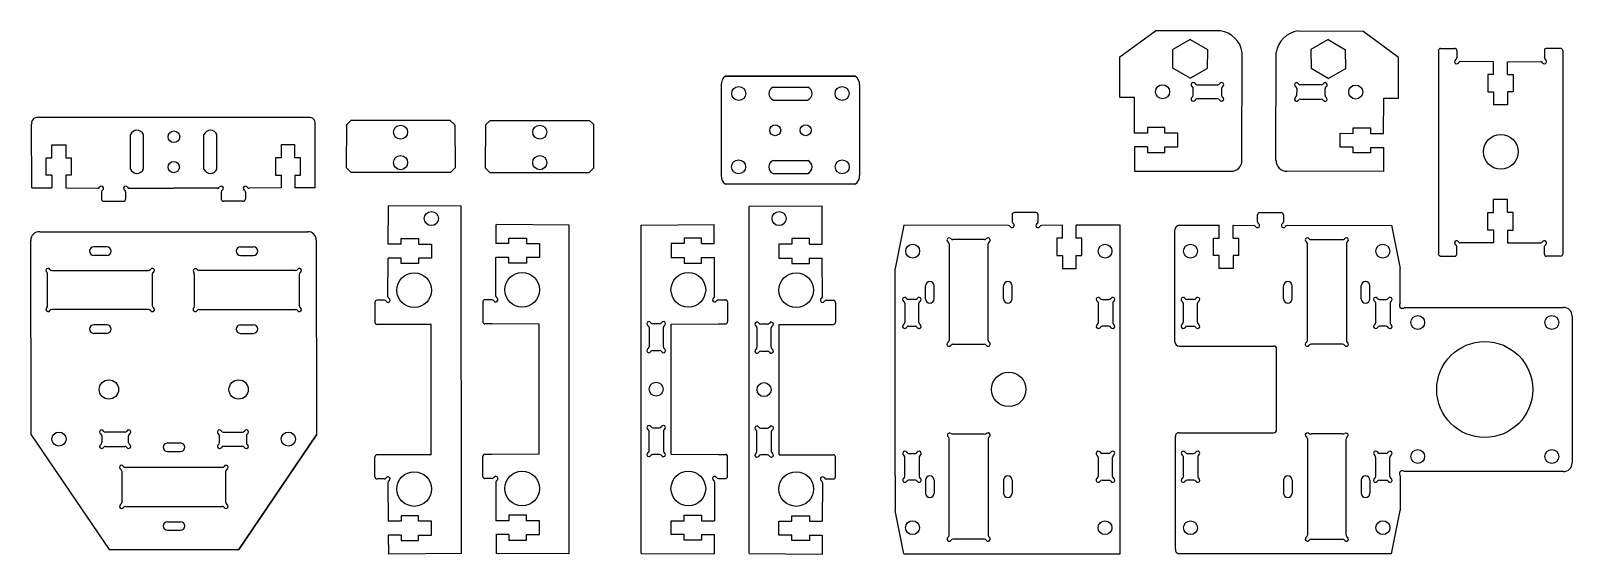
# Model space of a CAD drawing. Header units: millimetres. Extents: x 97 to 453, y 232 to 353.
import ezdxf

# ---------------------------------------------------------------- set-up
doc = ezdxf.new("R2010")
doc.units = ezdxf.units.MM
doc.header["$MEASUREMENT"] = 0
doc.layers.add('WHITE', color=7, linetype='Continuous')

msp = doc.modelspace()

# ---------------------------------------------------------------- linework, layer by layer
for p, q in [((348.75, 346.99), (357.01, 353.02)), ((372.01, 353.02), (357.01, 353.02)), ((389.98, 353), (404.98, 352.94)), ((413.22, 346.87), (404.98, 352.94)), ((365.02, 351.02), (361.02, 348.71)), ((365.02, 351.02), (369.03, 348.7)), ((396.97, 350.97), (392.94, 348.67)), ((396.97, 350.97), (400.95, 348.65)), ((360.98, 344.35), (361.02, 348.71)), ((369.03, 348.7), (368.99, 344.32)), ((377, 323.03), (377.05, 347.98)), ((384.87, 323.03), (384.92, 347.98)), ((392.94, 348.67), (392.97, 344.28)), ((400.98, 344.29), (400.95, 348.65)), ((422.41, 348.45), (422.41, 301.36)), ((422.91, 348.96), (426.16, 348.96)), ((426.65, 348.46), (426.65, 346.76)), ((435.18, 345.87), (427.52, 345.89)), ((435.18, 342.91), (435.18, 345.87)), ((438.42, 345.87), (446.08, 345.89)), ((438.42, 342.91), (438.42, 345.87)), ((446.94, 348.46), (446.94, 346.76)), ((450.68, 348.96), (447.44, 348.96)), ((451.19, 348.45), (451.19, 301.36)), ((365.02, 342.02), (360.98, 344.35)), ((365.02, 342.02), (368.99, 344.32)), ((396.93, 341.97), (392.97, 344.28)), ((396.93, 341.97), (400.98, 344.29)), ((97.17, 316.66), (97.15, 331.52)), ((161.28, 332.96), (98.58, 332.96)), ((162.69, 316.66), (162.71, 331.52)), ((170.02, 331.33), (170.98, 332.29)), ((193.94, 332.29), (194.99, 331.23)), ((203.18, 332.29), (202.12, 331.23)), ((227.1, 331.33), (226.14, 332.29)), ((169.97, 321.31), (170.02, 331.33)), ((194.99, 331.23), (195.09, 321.28)), ((202.12, 331.23), (202.03, 321.28)), ((227.15, 321.31), (227.1, 331.33)), ((355.16, 329.35), (352.16, 329.35)), ((406.73, 329.26), (409.74, 329.25)), ((355.16, 326.13), (352.16, 326.13)), ((406.72, 326.04), (409.72, 326.03)), ((171.05, 320.22), (169.97, 321.31)), ((195.09, 321.28), (194.03, 320.22)), ((202.03, 321.28), (203.08, 320.22)), ((226.06, 320.22), (227.15, 321.31)), ((101.82, 319.59), (101.82, 316.64)), ((105.04, 319.59), (105.04, 316.64)), ((154.82, 319.59), (154.82, 316.64)), ((158.04, 319.59), (158.04, 316.64)), ((352.16, 320.53), (374.45, 320.54)), ((409.71, 320.43), (387.41, 320.53)), ((97.17, 316.66), (101.82, 316.64)), ((162.69, 316.66), (158.04, 316.64)), ((179.62, 303.65), (179.64, 312.48)), ((196.5, 312.47), (179.64, 312.48)), ((196.51, 232.04), (196.5, 312.47)), ((263.03, 232.04), (263.04, 312.47)), ((263.04, 312.47), (279.9, 312.48)), ((279.92, 303.65), (279.9, 312.48)), ((204.56, 303.76), (204.57, 308.17)), ((221.45, 232.15), (221.45, 308.02)), ((238.09, 232.15), (238.09, 308.02)), ((254.98, 303.76), (254.97, 308.17)), ((298.84, 308), (296.84, 298)), ((335.49, 305.02), (335.49, 308.02)), ((338.7, 305.02), (338.7, 308.02)), ((348.84, 232), (348.84, 308)), ((371.73, 305.02), (371.73, 308.02)), ((374.95, 305.02), (374.95, 308.02)), ((411.6, 308), (413.6, 298)), ((435.18, 306.91), (435.18, 303.95)), ((438.42, 306.91), (438.42, 303.95)), ((114.54, 303), (111.54, 303)), ((145.43, 303), (148.43, 303)), ((162.94, 304.54), (163.02, 259.5)), ((182.57, 303.65), (179.57, 303.65)), ((207.52, 303.76), (204.51, 303.76)), ((252.02, 303.76), (255.03, 303.76)), ((276.97, 303.65), (279.97, 303.65)), ((426.65, 301.36), (426.65, 303.07)), ((435.18, 303.95), (427.52, 303.93)), ((438.42, 303.95), (446.08, 303.93)), ((446.94, 301.36), (446.94, 303.07)), ((114.54, 301), (111.54, 301)), ((145.43, 301), (148.43, 301)), ((182.57, 300.43), (179.57, 300.43)), ((207.52, 300.54), (204.51, 300.54)), ((252.02, 300.54), (255.03, 300.54)), ((276.97, 300.43), (279.97, 300.43)), ((422.91, 300.86), (426.16, 300.86)), ((450.68, 300.86), (447.44, 300.86)), ((296.84, 250), (296.84, 298)), ((413.6, 290), (413.6, 298)), ((303.84, 291), (303.84, 294)), ((305.84, 291), (305.84, 294)), ((321.84, 291), (321.84, 294)), ((323.84, 291), (323.84, 294)), ((386.6, 291), (386.6, 294)), ((388.6, 291), (388.6, 294)), ((404.6, 291), (404.6, 294)), ((406.6, 291), (406.6, 294)), ((214.51, 285.15), (203.6, 285.17)), ((245.03, 285.15), (255.94, 285.17)), ((114.54, 285), (111.54, 285)), ((114.54, 283), (111.54, 283)), ((145.43, 285), (148.43, 285)), ((145.43, 283), (148.43, 283)), ((189.56, 285.04), (178.66, 285.06)), ((269.98, 285.04), (280.88, 285.06)), ((128.57, 257.62), (131.57, 257.62)), ((128.57, 255.62), (131.57, 255.62)), ((189.56, 254.91), (178.66, 254.89)), ((214.51, 255.02), (203.6, 254.99)), ((245.03, 255.02), (255.94, 254.99)), ((269.98, 254.91), (280.88, 254.89)), ((296.84, 250), (296.84, 242)), ((413.6, 250), (413.6, 242)), ((303.84, 249), (303.84, 246)), ((305.84, 249), (305.84, 246)), ((321.84, 249), (321.84, 246)), ((323.84, 249), (323.84, 246)), ((386.6, 249), (386.6, 246)), ((388.6, 249), (388.6, 246)), ((404.6, 249), (404.6, 246)), ((406.6, 249), (406.6, 246)), ((128.57, 239.41), (131.57, 239.41)), ((182.57, 239.52), (179.57, 239.52)), ((207.52, 239.62), (204.51, 239.62)), ((252.02, 239.62), (255.03, 239.62)), ((276.97, 239.52), (279.97, 239.52)), ((298.84, 232), (296.84, 242)), ((411.6, 232), (413.6, 242)), ((128.57, 237.41), (131.57, 237.41)), ((182.57, 236.3), (179.57, 236.3)), ((179.62, 236.3), (179.63, 231.88)), ((207.52, 236.41), (204.51, 236.41)), ((204.56, 236.41), (204.57, 231.99)), ((252.02, 236.41), (255.03, 236.41)), ((254.98, 236.41), (254.97, 231.99)), ((276.97, 236.3), (279.97, 236.3)), ((279.92, 236.3), (279.91, 231.88)), ((298.84, 232), (348.84, 232)), ((411.6, 232), (362.41, 232))]:
    msp.add_line(p, q)
for points in [[(348.73, 337.56), (348.75, 346.99)], [(413.2, 337.44), (413.22, 346.87)], [(256.59, 340.5), (256.59, 319.5)], [(268.59, 340), (276.59, 340)], [(288.59, 340.5), (288.59, 319.5)], [(268.59, 337), (276.59, 337)], [(352.16, 329.35), (352.16, 337.56), (348.73, 337.56)], [(409.74, 329.25), (409.77, 337.46), (413.2, 337.44)], [(193.94, 332.29), (170.98, 332.29)], [(203.18, 332.29), (226.14, 332.29)], [(119.99, 321.01), (119.99, 329.01)], [(122.99, 321.01), (122.99, 329.01)], [(136.99, 321.01), (136.99, 329.01)], [(139.99, 321.01), (139.99, 329.01)], [(352.16, 326.13), (352.16, 320.53)], [(409.72, 326.03), (409.71, 320.43)], [(268.59, 323), (276.59, 323)], [(194.03, 320.22), (171.05, 320.22)], [(203.08, 320.22), (226.06, 320.22)], [(287.59, 317.5), (257.59, 317.5)], [(268.59, 320), (276.59, 320)], [(105.04, 316.64), (112.42, 316.56)], [(119.75, 316.56), (129.95, 316.56)], [(140.11, 316.56), (129.91, 316.56)], [(154.82, 316.64), (147.44, 316.56)], [(113.79, 313.56), (118.38, 313.57)], [(146.07, 313.56), (141.48, 313.57)], [(99.04, 306.51), (160.98, 306.5)], [(221.45, 308.02), (204.57, 308.17)], [(238.09, 308.02), (254.97, 308.17)], [(322.97, 307.96), (298.84, 308)], [(335.49, 308.02), (330.7, 307.96)], [(348.84, 308), (338.7, 308.02)], [(361.46, 281.03), (361.46, 306.97)], [(362.5, 308), (371.73, 308.02)], [(374.95, 308.02), (379.73, 307.96)], [(387.46, 307.96), (411.6, 308)], [(97.04, 259.49), (96.96, 304.52)], [(179.53, 291.52), (179.57, 300.43)], [(204.47, 291.63), (204.51, 300.54)], [(255.07, 291.63), (255.03, 300.54)], [(280.01, 291.52), (279.97, 300.43)], [(176.53, 290.16), (176.53, 285.57)], [(201.47, 290.27), (201.47, 285.68)], [(258.07, 290.27), (258.07, 285.68)], [(283.01, 290.16), (283.01, 285.57)], [(214.51, 255.02), (214.51, 285.15)], [(245.03, 255.02), (245.03, 285.15)], [(189.56, 254.91), (189.56, 285.04)], [(269.98, 254.91), (269.98, 285.04)], [(362.48, 280.03), (384.28, 280.03)], [(384.98, 260.75), (384.98, 279.32)], [(97.04, 259.49), (115.04, 232.98)], [(361.6, 233.06), (361.6, 259.13)], [(362.47, 260), (384.28, 260)], [(176.53, 249.79), (176.53, 254.38)], [(201.47, 249.9), (201.47, 254.48)], [(258.07, 249.9), (258.07, 254.48)], [(283.01, 249.79), (283.01, 254.38)], [(179.53, 248.42), (179.57, 239.52)], [(204.47, 248.53), (204.51, 239.62)], [(255.07, 248.53), (255.03, 239.62)], [(280.01, 248.42), (279.97, 239.52)], [(115.04, 232.98), (145.04, 232.98)], [(196.51, 232.04), (179.63, 231.88)], [(221.33, 232.03), (204.57, 231.99)], [(238.21, 232.03), (254.97, 231.99)], [(263.03, 232.04), (279.91, 231.88)]]:
    msp.add_lwpolyline(points)
for points in [[(257.59, 342.5), (287.59, 342.5)], [(145.04, 232.98), (163.02, 259.5)]]:
    msp.add_lwpolyline(points, close=True)
for centre, radius in [((260.64, 338.52), 1.62), ((284.54, 338.52), 1.62), ((358.64, 338.92), 1.62), ((403.3, 338.85), 1.62), ((130.04, 328.49), 1.34), ((182.46, 329.56), 1.63), ((214.65, 329.56), 1.63), ((269.07, 330), 1.27), ((276.12, 330), 1.27), ((436.84, 325.03), 4.02), ((130, 321.49), 1.31), ((182.46, 322.51), 1.63), ((214.65, 322.51), 1.63), ((260.6, 321.54), 1.62), ((284.58, 321.54), 1.62), ((189.57, 309.57), 1.63), ((269.97, 309.57), 1.63), ((300.86, 302.03), 1.61), ((345.35, 302.03), 1.6), ((345.35, 302.03), 1.6), ((345.35, 302.03), 1.6), ((345.35, 302.03), 1.6), ((365.09, 302.03), 1.6), ((365.09, 302.03), 1.6), ((365.09, 302.03), 1.6), ((365.09, 302.03), 1.6), ((409.57, 302.03), 1.61), ((185.6, 292.98), 4.01), ((210.55, 293.08), 4.01), ((248.99, 293.08), 4.01), ((273.93, 292.98), 4.01), ((115, 270), 2.24), ((145, 270), 2.24), ((241.55, 270.08), 1.62), ((266.49, 269.97), 1.62), ((266.49, 269.97), 1.62), ((323.06, 270.03), 4), ((103.47, 258.53), 1.63), ((156.5, 258.53), 1.63), ((185.6, 246.97), 4.01), ((210.55, 247.08), 4.01), ((248.99, 247.08), 4.01), ((273.93, 246.97), 4.01), ((300.84, 238.02), 1.61), ((345.33, 238.01), 1.6), ((365.1, 238.01), 1.6), ((409.6, 238.02), 1.61)]:
    msp.add_circle(centre, radius)
for centre, radius, start, end in [((371.17, 347.14), 5.94, 8.1301, 81.8699), ((390.8, 347.12), 5.94, 97.9042, 171.644), ((422.95, 348.41), 0.552, 94.5002, 174.3533), ((426.23, 348.54), 0.427, 349.7748, 99.7328), ((447.36, 348.54), 0.427, 80.2672, 190.2252), ((450.64, 348.41), 0.552, 5.6467, 85.4998), ((258.79, 340.65), 2.2, 122.9096, 183.9603), ((286.36, 340.63), 2.24, 356.5678, 56.5623), ((269.22, 338.5), 1.62, 112.6199, 247.3801), ((275.97, 338.5), 1.62, 292.6199, 67.3801), ((98.41, 331.71), 1.27, 82.2978, 188.548), ((161.45, 331.71), 1.27, 351.452, 97.7022), ((121.49, 328.38), 1.63, 22.6199, 157.3801), ((138.49, 328.38), 1.62, 22.6199, 157.3801), ((121.49, 321.63), 1.63, 202.6199, 337.3801), ((138.49, 321.63), 1.62, 202.6199, 337.3801), ((269.22, 321.5), 1.63, 112.6199, 247.3801), ((275.97, 321.5), 1.63, 292.6199, 67.3801), ((374.59, 322.95), 2.41, 266.6566, 1.9272), ((387.28, 322.94), 2.41, 177.8469, 273.1174), ((258.83, 319.37), 2.24, 176.6584, 236.4717), ((286.4, 319.34), 2.19, 302.8082, 4.0617), ((98.9, 304.57), 1.95, 85.9151, 181.5102), ((161.06, 304.62), 1.89, 357.6454, 92.3546), ((362.58, 306.87), 1.13, 93.9294, 174.9378), ((111.54, 302), 1, 90, 270), ((114.54, 302), 1, 270, 90), ((145.43, 302), 1, 90, 270), ((148.43, 302), 1, 270, 90), ((422.95, 301.41), 0.552, 185.6467, 265.4998), ((426.23, 301.28), 0.427, 260.2672, 10.2252), ((447.36, 301.28), 0.427, 169.7748, 279.7328), ((450.64, 301.41), 0.552, 274.5002, 354.3533), ((133.68, 296.75), 1.04, 355.6702, 24.4802), ((304.84, 294), 1, 0, 180), ((322.84, 294), 1, 0, 180), ((387.6, 294), 1, 0, 180), ((405.6, 294), 1, 0, 180), ((304.84, 291), 1, 180, 360), ((322.84, 291), 1, 180, 360), ((387.6, 291), 1, 180, 360), ((405.6, 291), 1, 180, 360), ((414.1, 289.5), 0.707, 135, 315), ((111.54, 284), 1, 90, 270), ((114.54, 284), 1, 270, 90), ((145.43, 284), 1, 90, 270), ((148.43, 284), 1, 270, 90), ((362.53, 281.1), 1.08, 183.9922, 267.303), ((384.4, 279.44), 0.595, 348.2851, 101.5069), ((384.37, 260.62), 0.625, 261.6758, 12.1492), ((128.57, 256.62), 1, 90, 270), ((131.57, 256.62), 1, 270, 90), ((310.09, 260.75), 1.04, 245.5198, 274.3298), ((362.45, 259.16), 0.848, 88.0506, 181.9494), ((400.34, 260.75), 1.04, 265.6702, 294.4802), ((304.84, 249), 1, 0, 180), ((322.84, 249), 1, 0, 180), ((387.6, 249), 1, 0, 180), ((405.6, 249), 1, 0, 180), ((414.1, 250.5), 0.707, 44.9943, 225.0057), ((304.84, 246), 1, 180, 0), ((322.84, 246), 1, 180, 0), ((387.6, 246), 1, 180, 0), ((405.6, 246), 1, 180, 0), ((128.57, 238.41), 1, 90, 270), ((131.57, 238.41), 1, 270, 90), ((221.34, 232.13), 0.108, 264.5002, 6.7156), ((238.2, 232.13), 0.108, 173.2844, 275.4998), ((362.56, 232.96), 0.969, 173.7791, 260.8935)]:
    msp.add_arc(centre, radius, start, end)
at = {"layer": 'WHITE', "linetype": 'Continuous'}
for p, q in [((433.89, 342.91), (433.89, 338.89)), ((435.18, 342.91), (433.89, 342.91)), ((438.42, 342.91), (439.7, 342.91)), ((439.7, 342.91), (439.7, 338.89)), ((365.72, 338.1), (365.72, 339.67)), ((366.59, 340.54), (371.43, 340.54)), ((372.29, 339.67), (372.29, 338.1)), ((389.65, 339.65), (389.64, 338.08)), ((395.35, 340.49), (390.52, 340.51)), ((396.21, 338.06), (396.21, 339.62)), ((433.89, 338.89), (435.18, 338.89)), ((435.18, 338.89), (435.18, 335.88)), ((438.42, 338.89), (438.42, 335.88)), ((439.7, 338.89), (438.42, 338.89)), ((371.43, 337.24), (366.59, 337.24)), ((390.5, 337.21), (395.34, 337.19)), ((438.42, 335.88), (435.2, 335.88)), ((359.19, 330.63), (355.16, 330.63)), ((355.16, 330.63), (355.16, 329.35)), ((359.19, 329.35), (359.19, 330.63)), ((362.2, 329.35), (359.19, 329.35)), ((362.2, 326.13), (362.2, 329.35)), ((399.68, 326.07), (399.7, 329.29)), ((399.7, 329.29), (402.71, 329.27)), ((402.71, 329.27), (402.72, 330.56)), ((402.72, 330.56), (406.74, 330.54)), ((406.74, 330.54), (406.73, 329.26)), ((101.82, 326.63), (105.04, 326.63)), ((101.82, 323.62), (101.82, 326.63)), ((105.04, 326.63), (105.04, 323.62)), ((158.04, 326.63), (154.82, 326.63)), ((154.82, 326.63), (154.82, 323.62)), ((158.04, 323.62), (158.04, 326.63)), ((355.16, 326.13), (355.16, 324.85)), ((355.16, 324.85), (359.19, 324.85)), ((359.19, 326.13), (362.2, 326.13)), ((359.19, 324.85), (359.19, 326.13)), ((402.7, 326.06), (399.68, 326.07)), ((402.69, 324.78), (402.7, 326.06)), ((406.72, 324.76), (402.69, 324.78)), ((406.72, 326.04), (406.72, 324.76)), ((100.54, 319.59), (100.54, 323.62)), ((100.54, 323.62), (101.82, 323.62)), ((105.04, 323.62), (106.32, 323.62)), ((106.32, 323.62), (106.32, 319.59)), ((154.82, 323.62), (153.54, 323.62)), ((153.54, 323.62), (153.54, 319.59)), ((159.32, 323.62), (158.04, 323.62)), ((159.32, 319.59), (159.32, 323.62)), ((101.82, 319.59), (100.54, 319.59)), ((106.32, 319.59), (105.04, 319.59)), ((153.54, 319.59), (154.82, 319.59)), ((158.04, 319.59), (159.32, 319.59)), ((113.29, 315.7), (113.29, 314.06)), ((118.88, 315.7), (118.88, 314.06)), ((140.98, 315.7), (140.98, 314.06)), ((146.57, 315.7), (146.57, 314.06)), ((435.18, 310.93), (435.18, 313.94)), ((438.42, 313.94), (435.2, 313.94)), ((438.42, 310.93), (438.42, 313.94)), ((323.84, 310.46), (323.84, 308.83)), ((329.34, 310.96), (324.34, 310.96)), ((329.84, 308.83), (329.84, 310.46)), ((380.6, 308.83), (380.6, 310.46)), ((381.1, 310.96), (386.1, 310.96)), ((386.6, 310.46), (386.6, 308.83)), ((433.89, 306.91), (433.89, 310.93)), ((433.89, 310.93), (435.18, 310.93)), ((439.7, 310.93), (438.42, 310.93)), ((439.7, 306.91), (439.7, 310.93)), ((435.18, 306.91), (433.89, 306.91)), ((438.42, 306.91), (439.7, 306.91)), ((182.57, 304.93), (186.59, 304.93)), ((182.57, 303.65), (182.57, 304.93)), ((186.59, 304.93), (186.59, 303.65)), ((186.59, 303.65), (189.61, 303.65)), ((189.61, 303.65), (189.61, 300.43)), ((207.52, 305.04), (211.54, 305.04)), ((207.52, 303.76), (207.52, 305.04)), ((211.54, 305.04), (211.54, 303.76)), ((211.54, 303.76), (214.55, 303.76)), ((214.55, 303.76), (214.55, 300.54)), ((248, 303.76), (244.99, 303.76)), ((244.99, 303.76), (244.99, 300.54)), ((252.02, 305.04), (248, 305.04)), ((248, 305.04), (248, 303.76)), ((252.02, 303.76), (252.02, 305.04)), ((269.93, 303.65), (269.93, 300.43)), ((272.94, 303.65), (269.93, 303.65)), ((276.97, 304.93), (272.94, 304.93)), ((272.94, 304.93), (272.94, 303.65)), ((276.97, 303.65), (276.97, 304.93)), ((309.29, 303.73), (309.29, 281.36)), ((317.44, 304.74), (310.17, 304.74)), ((318.29, 281.36), (318.29, 303.73)), ((334.21, 305.02), (334.21, 300.99)), ((335.49, 305.02), (334.21, 305.02)), ((339.99, 305.02), (338.7, 305.02)), ((339.99, 300.99), (339.99, 305.02)), ((370.45, 300.99), (370.45, 305.02)), ((370.45, 305.02), (371.73, 305.02)), ((374.95, 305.02), (376.23, 305.02)), ((376.23, 305.02), (376.23, 300.99)), ((392.14, 281.36), (392.14, 303.73)), ((393, 304.74), (400.26, 304.74)), ((401.14, 303.73), (401.14, 281.36)), ((182.57, 299.15), (182.57, 300.43)), ((189.61, 300.43), (186.59, 300.43)), ((186.59, 300.43), (186.59, 299.15)), ((207.52, 299.26), (207.52, 300.54)), ((214.55, 300.54), (211.54, 300.54)), ((211.54, 300.54), (211.54, 299.26)), ((244.99, 300.54), (248, 300.54)), ((248, 300.54), (248, 299.26)), ((252.02, 299.26), (252.02, 300.54)), ((269.93, 300.43), (272.94, 300.43)), ((272.94, 300.43), (272.94, 299.15)), ((276.97, 299.15), (276.97, 300.43)), ((334.21, 300.99), (335.49, 300.99)), ((335.49, 300.99), (335.49, 297.98)), ((338.7, 297.98), (338.7, 300.99)), ((338.7, 300.99), (339.99, 300.99)), ((371.73, 300.99), (370.45, 300.99)), ((371.73, 297.98), (371.73, 300.99)), ((374.95, 300.99), (374.95, 297.98)), ((376.23, 300.99), (374.95, 300.99)), ((100.8, 289.4), (100.8, 296.67)), ((101.82, 297.54), (124.18, 297.54)), ((125.05, 296.68), (125.05, 289.41)), ((134.71, 296.67), (134.71, 289.4)), ((158.18, 297.53), (135.82, 297.53)), ((159.05, 289.4), (159.05, 296.66)), ((186.59, 299.15), (182.57, 299.15)), ((211.54, 299.26), (207.52, 299.26)), ((248, 299.26), (252.02, 299.26)), ((272.94, 299.15), (276.97, 299.15)), ((335.49, 297.98), (338.7, 297.98)), ((374.95, 297.98), (371.73, 297.98)), ((178.66, 290.66), (177.03, 290.66)), ((203.6, 290.77), (201.97, 290.77)), ((255.94, 290.77), (257.57, 290.77)), ((280.88, 290.66), (282.51, 290.66)), ((299.02, 289.97), (299.02, 285.5)), ((301.45, 290.83), (299.88, 290.83)), ((302.32, 285.5), (302.32, 289.97)), ((343.81, 285.5), (343.81, 289.97)), ((344.67, 290.83), (346.24, 290.83)), ((347.11, 289.97), (347.11, 285.5)), ((363.43, 289.97), (363.43, 285.5)), ((365.87, 290.83), (364.3, 290.83)), ((366.73, 285.5), (366.73, 289.97)), ((407.94, 285.5), (407.94, 289.97)), ((408.8, 290.83), (410.37, 290.83)), ((411.24, 289.97), (411.24, 285.5)), ((414.6, 289), (451.35, 289)), ((124.18, 288.54), (101.82, 288.54)), ((135.82, 288.53), (158.18, 288.53)), ((203.6, 285.17), (201.97, 285.17)), ((242.35, 285.21), (240.78, 285.21)), ((255.94, 285.17), (257.57, 285.17)), ((453.35, 287), (453.35, 253)), ((178.66, 285.06), (177.03, 285.06)), ((239.91, 284.34), (239.91, 279.88)), ((243.21, 279.88), (243.21, 284.34)), ((264.86, 284.24), (264.86, 279.77)), ((267.29, 285.1), (265.72, 285.1)), ((268.16, 279.77), (268.16, 284.24)), ((280.88, 285.06), (282.51, 285.06)), ((299.88, 284.63), (301.45, 284.63)), ((346.24, 284.63), (344.67, 284.63)), ((364.3, 284.63), (365.87, 284.63)), ((410.37, 284.63), (408.8, 284.63)), ((240.78, 279.01), (242.35, 279.01)), ((265.72, 278.9), (267.29, 278.9)), ((310.16, 280.49), (317.43, 280.49)), ((400.27, 280.49), (393.01, 280.49)), ((239.91, 255.82), (239.91, 260.29)), ((240.78, 261.15), (242.35, 261.15)), ((243.21, 260.29), (243.21, 255.82)), ((264.86, 255.71), (264.86, 260.18)), ((265.72, 261.05), (267.29, 261.05)), ((268.16, 260.18), (268.16, 255.71)), ((113.36, 259.28), (113.36, 257.71)), ((118.69, 260.14), (114.22, 260.14)), ((114.22, 256.84), (118.69, 256.84)), ((119.56, 257.71), (119.56, 259.28)), ((140.59, 257.71), (140.59, 259.28)), ((141.45, 260.14), (145.92, 260.14)), ((145.92, 256.84), (141.45, 256.84)), ((146.79, 259.28), (146.79, 257.71)), ((309.31, 236.25), (309.31, 258.61)), ((310.17, 259.72), (317.43, 259.72)), ((318.31, 258.61), (318.31, 236.25)), ((392.13, 258.61), (392.13, 236.25)), ((400.27, 259.72), (393, 259.72)), ((401.13, 236.25), (401.13, 258.61)), ((178.66, 254.89), (177.03, 254.89)), ((203.6, 254.99), (201.97, 254.99)), ((242.35, 254.95), (240.78, 254.95)), ((255.94, 254.99), (257.57, 254.99)), ((267.29, 254.85), (265.72, 254.85)), ((280.88, 254.89), (282.51, 254.89)), ((299.04, 249.87), (299.04, 254.34)), ((299.91, 255.21), (301.48, 255.21)), ((302.34, 254.34), (302.34, 249.87)), ((343.78, 254.34), (343.78, 249.87)), ((346.21, 255.21), (344.65, 255.21)), ((347.08, 249.87), (347.08, 254.34)), ((363.46, 249.87), (363.46, 254.34)), ((364.33, 255.21), (365.89, 255.21)), ((366.76, 254.34), (366.76, 249.87)), ((407.91, 254.34), (407.91, 249.87)), ((410.34, 255.21), (408.78, 255.21)), ((411.21, 249.87), (411.21, 254.34)), ((118, 251.11), (118, 243.84)), ((141.2, 251.96), (118.83, 251.96)), ((142.06, 243.83), (142.06, 251.1)), ((451.35, 251), (414.6, 251)), ((178.66, 249.29), (177.03, 249.29)), ((203.6, 249.4), (201.97, 249.4)), ((255.94, 249.4), (257.57, 249.4)), ((280.88, 249.29), (282.51, 249.29)), ((301.48, 249.01), (299.91, 249.01)), ((344.65, 249.01), (346.21, 249.01)), ((365.89, 249.01), (364.33, 249.01)), ((408.78, 249.01), (410.34, 249.01)), ((118.83, 242.96), (141.2, 242.96)), ((186.59, 240.8), (182.57, 240.8)), ((182.57, 240.8), (182.57, 239.52)), ((186.59, 239.52), (186.59, 240.8)), ((189.61, 239.52), (186.59, 239.52)), ((189.61, 236.3), (189.61, 239.52)), ((211.54, 240.91), (207.52, 240.91)), ((207.52, 240.91), (207.52, 239.62)), ((211.54, 239.62), (211.54, 240.91)), ((214.55, 239.62), (211.54, 239.62)), ((214.55, 236.41), (214.55, 239.62)), ((244.99, 236.41), (244.99, 239.62)), ((244.99, 239.62), (248, 239.62)), ((248, 240.91), (252.02, 240.91)), ((248, 239.62), (248, 240.91)), ((252.02, 240.91), (252.02, 239.62)), ((269.93, 236.3), (269.93, 239.52)), ((269.93, 239.52), (272.94, 239.52)), ((272.94, 240.8), (276.97, 240.8)), ((272.94, 239.52), (272.94, 240.8)), ((276.97, 240.8), (276.97, 239.52)), ((182.57, 236.3), (182.57, 235.02)), ((186.59, 236.3), (189.61, 236.3)), ((186.59, 235.02), (186.59, 236.3)), ((207.52, 236.41), (207.52, 235.13)), ((211.54, 236.41), (214.55, 236.41)), ((211.54, 235.13), (211.54, 236.41)), ((248, 236.41), (244.99, 236.41)), ((248, 235.13), (248, 236.41)), ((252.02, 236.41), (252.02, 235.13)), ((272.94, 236.3), (269.93, 236.3)), ((272.94, 235.02), (272.94, 236.3)), ((276.97, 236.3), (276.97, 235.02)), ((317.44, 235.38), (310.17, 235.38)), ((392.99, 235.38), (400.26, 235.38)), ((182.57, 235.02), (186.59, 235.02)), ((207.52, 235.13), (211.54, 235.13)), ((252.02, 235.13), (248, 235.13)), ((276.97, 235.02), (272.94, 235.02))]:
    msp.add_line(p, q, dxfattribs=at)
for centre, radius in [((417.64, 285.5), 1.6), ((448.64, 285.5), 1.6), ((433.14, 270), 11.1), ((417.64, 254.5), 1.6), ((448.64, 254.5), 1.6)]:
    msp.add_circle(centre, radius, dxfattribs=at)
for centre, radius, start, end in [((426.65, 345.89), 0.5, 120, 329.9998), ((426.15, 346.76), 0.5, 300, 0), ((427.52, 345.39), 0.5, 90, 149.9998), ((446.08, 345.39), 0.5, 30.0002, 90), ((446.94, 345.89), 0.5, 210.0002, 60), ((447.44, 346.76), 0.5, 180, 240), ((365.72, 340.54), 0.5, 30.0002, 240), ((365.22, 339.67), 0.5, 0, 60), ((366.59, 341.04), 0.5, 210.0002, 270), ((371.43, 341.04), 0.5, 270, 330), ((372.29, 340.54), 0.5, 300.0002, 150), ((372.79, 339.67), 0.5, 120.0002, 180), ((389.65, 340.52), 0.5, 29.7741, 239.7739), ((389.15, 339.65), 0.5, 359.7741, 59.7739), ((390.52, 341.01), 0.5, 209.7741, 269.7741), ((395.35, 340.99), 0.5, 269.7741, 329.7739), ((396.22, 340.49), 0.5, 299.7741, 149.7739), ((396.71, 339.62), 0.5, 119.7741, 179.7741), ((365.72, 337.24), 0.5, 120.0002, 330), ((365.22, 338.1), 0.5, 300.0002, 0), ((366.59, 336.74), 0.5, 90, 150), ((371.43, 336.74), 0.5, 30.0002, 90), ((372.29, 337.24), 0.5, 210.0002, 60), ((372.79, 338.1), 0.5, 180, 240), ((389.64, 337.22), 0.5, 119.7741, 329.7739), ((389.14, 338.08), 0.5, 299.7741, 359.7741), ((390.5, 336.71), 0.5, 89.7741, 149.7739), ((395.34, 336.69), 0.5, 29.7741, 89.7741), ((396.2, 337.19), 0.5, 209.7741, 59.7739), ((396.71, 338.05), 0.5, 179.7741, 239.7739), ((112.42, 317.06), 0.5, 270, 330), ((113.29, 316.56), 0.5, 300.0002, 150), ((113.79, 315.7), 0.5, 120.0002, 180), ((113.79, 314.06), 0.5, 180, 270), ((118.88, 316.56), 0.5, 30, 239.9998), ((118.38, 314.06), 0.5, 270, 0), ((118.38, 315.7), 0.5, 0, 59.9998), ((119.75, 317.06), 0.5, 210, 270), ((140.11, 317.06), 0.5, 270, 330), ((140.98, 316.56), 0.5, 300.0002, 150), ((141.48, 315.7), 0.5, 120.0002, 180), ((141.48, 314.06), 0.5, 180, 270), ((146.57, 316.56), 0.5, 30, 239.9998), ((146.07, 314.06), 0.5, 270, 0), ((146.07, 315.7), 0.5, 0, 59.9998), ((147.44, 317.06), 0.5, 210, 270), ((324.34, 310.46), 0.5, 90, 180), ((329.34, 310.46), 0.5, 0, 90), ((381.1, 310.46), 0.5, 90, 180), ((386.1, 310.46), 0.5, 0, 90), ((322.97, 307.46), 0.5, 30.0002, 90), ((323.84, 307.96), 0.5, 210.0002, 60), ((324.34, 308.83), 0.5, 180, 240), ((329.84, 307.96), 0.5, 120.0002, 330), ((329.34, 308.83), 0.5, 300.0002, 0), ((330.7, 307.46), 0.5, 90, 150), ((379.73, 307.46), 0.5, 30, 90), ((380.6, 307.96), 0.5, 210, 59.9998), ((381.1, 308.83), 0.5, 180, 239.9998), ((386.6, 307.96), 0.5, 120, 329.9998), ((386.1, 308.83), 0.5, 300, 0), ((387.46, 307.46), 0.5, 90, 149.9998), ((309.29, 304.59), 0.5, 30, 239.9998), ((308.79, 303.73), 0.5, 0, 59.9998), ((310.04, 305.18), 0.455, 227.0073, 287.0073), ((317.56, 305.16), 0.435, 253.5921, 313.5919), ((318.29, 304.59), 0.5, 300, 149.9998), ((318.79, 303.73), 0.5, 120, 180), ((392.14, 304.59), 0.5, 30.0002, 240), ((391.64, 303.73), 0.5, 0, 60), ((392.87, 305.16), 0.435, 226.4081, 286.4079), ((400.4, 305.18), 0.455, 252.9927, 312.9927), ((401.14, 304.59), 0.5, 300.0002, 150), ((401.64, 303.73), 0.5, 120.0002, 180), ((426.65, 303.93), 0.5, 30.0002, 240), ((426.15, 303.07), 0.5, 360, 60), ((427.52, 304.43), 0.5, 210.0002, 270), ((446.08, 304.43), 0.5, 270, 329.9998), ((446.94, 303.93), 0.5, 300, 149.9998), ((447.44, 303.07), 0.5, 120, 180), ((100.95, 297.54), 0.5, 30.0002, 240), ((100.37, 296.8), 0.455, 342.9927, 42.9927), ((101.82, 298.04), 0.5, 210.0002, 270), ((124.18, 298.04), 0.5, 270, 329.9998), ((125.05, 297.54), 0.5, 300, 149.9998), ((125.55, 296.68), 0.5, 120, 180), ((135.01, 297.47), 0.486, 39.6993, 217.1863), ((135.82, 298.03), 0.5, 210, 270), ((158.18, 298.03), 0.5, 270, 330), ((159.05, 297.53), 0.5, 300.0002, 150), ((159.55, 296.66), 0.5, 120.0002, 180), ((100.95, 288.54), 0.5, 120.0002, 330), ((100.38, 289.28), 0.435, 316.4081, 16.4079), ((125.05, 288.54), 0.5, 210, 59.9998), ((125.55, 289.41), 0.5, 180, 239.9998), ((134.95, 288.53), 0.5, 120, 329.9998), ((134.33, 289.19), 0.437, 328.4819, 28.4819), ((159.05, 288.53), 0.5, 210.0002, 60), ((159.55, 289.4), 0.5, 180, 240), ((177.03, 290.16), 0.5, 90, 180), ((178.66, 290.16), 0.5, 30.0002, 90), ((179.53, 290.66), 0.5, 210.0002, 60), ((180.03, 291.52), 0.5, 180, 240), ((201.97, 290.27), 0.5, 90, 180), ((203.6, 290.27), 0.5, 30.0002, 90), ((204.47, 290.77), 0.5, 210.0002, 60), ((204.97, 291.63), 0.5, 180, 240), ((255.07, 290.77), 0.5, 120, 329.9998), ((254.57, 291.63), 0.5, 300, 0), ((255.94, 290.27), 0.5, 90, 149.9998), ((257.57, 290.27), 0.5, 0, 90), ((280.01, 290.66), 0.5, 120, 329.9998), ((279.51, 291.52), 0.5, 300, 0), ((280.88, 290.16), 0.5, 90, 149.9998), ((282.51, 290.16), 0.5, 0, 90), ((299.02, 290.83), 0.5, 30, 239.9998), ((298.52, 289.97), 0.5, 360, 59.9998), ((299.88, 291.33), 0.5, 210, 270), ((301.45, 291.33), 0.5, 270, 329.9998), ((302.32, 290.83), 0.5, 300, 149.9998), ((302.82, 289.97), 0.5, 120, 180), ((343.81, 290.83), 0.5, 30.0002, 240), ((343.31, 289.97), 0.5, 0, 60), ((344.67, 291.33), 0.5, 210.0002, 270), ((346.24, 291.33), 0.5, 270, 330), ((347.11, 290.83), 0.5, 300.0002, 150), ((347.61, 289.97), 0.5, 120.0002, 180), ((363.43, 290.83), 0.5, 30, 239.9998), ((362.93, 289.97), 0.5, 360, 59.9998), ((364.3, 291.33), 0.5, 210, 270), ((365.87, 291.33), 0.5, 270, 329.9998), ((366.73, 290.83), 0.5, 300, 149.9998), ((367.23, 289.97), 0.5, 120, 180), ((407.94, 290.83), 0.5, 30.0002, 240), ((407.44, 289.97), 0.5, 0, 60), ((408.8, 291.33), 0.5, 210.0002, 270), ((410.37, 291.33), 0.5, 270, 330), ((411.24, 290.83), 0.5, 300.0002, 150), ((411.74, 289.97), 0.5, 120.0002, 180), ((451.35, 287), 2, 0, 90), ((101.82, 288.04), 0.5, 90, 150), ((124.18, 288.04), 0.5, 30, 90), ((135.82, 288.03), 0.5, 90, 149.9998), ((158.18, 288.03), 0.5, 30.0002, 90), ((177.03, 285.56), 0.5, 180, 270), ((201.97, 285.67), 0.5, 180, 270), ((239.91, 285.21), 0.5, 30, 239.9998), ((240.78, 285.71), 0.5, 210, 270), ((242.35, 285.71), 0.5, 270, 329.9998), ((243.21, 285.21), 0.5, 300, 149.9998), ((257.57, 285.67), 0.5, 270, 0), ((264.86, 285.1), 0.5, 30, 239.9998), ((265.72, 285.6), 0.5, 210, 270), ((267.29, 285.6), 0.5, 270, 329.9998), ((268.16, 285.1), 0.5, 300, 149.9998), ((282.51, 285.56), 0.5, 270, 0), ((298.52, 285.5), 0.5, 300, 360), ((302.82, 285.5), 0.5, 180, 239.9998), ((343.31, 285.5), 0.5, 300.0002, 0), ((347.61, 285.5), 0.5, 180, 240), ((362.93, 285.5), 0.5, 300, 360), ((367.23, 285.5), 0.5, 180, 239.9998), ((407.44, 285.5), 0.5, 300.0002, 0), ((411.74, 285.5), 0.5, 180, 240), ((239.41, 284.34), 0.5, 0, 59.9998), ((243.71, 284.34), 0.5, 120, 180), ((264.36, 284.24), 0.5, 0, 59.9998), ((268.66, 284.24), 0.5, 120, 180), ((299.02, 284.63), 0.5, 120, 329.9998), ((299.88, 284.13), 0.5, 90, 149.9998), ((301.45, 284.13), 0.5, 30, 90), ((302.32, 284.63), 0.5, 210, 59.9998), ((343.81, 284.63), 0.5, 120.0002, 330), ((344.67, 284.13), 0.5, 90, 150), ((346.24, 284.13), 0.5, 30.0002, 90), ((347.11, 284.63), 0.5, 210.0002, 60), ((363.43, 284.63), 0.5, 120, 329.9998), ((364.3, 284.13), 0.5, 90, 149.9998), ((365.87, 284.13), 0.5, 30, 90), ((366.73, 284.63), 0.5, 210, 59.9998), ((407.94, 284.63), 0.5, 120.0002, 330), ((408.8, 284.13), 0.5, 90, 150), ((410.37, 284.13), 0.5, 30.0002, 90), ((411.24, 284.63), 0.5, 210.0002, 60), ((239.91, 279.01), 0.5, 120, 329.9998), ((239.41, 279.88), 0.5, 300, 0), ((240.78, 278.51), 0.5, 90, 149.9998), ((242.35, 278.51), 0.5, 30, 90), ((243.21, 279.01), 0.5, 210, 59.9998), ((243.71, 279.88), 0.5, 180, 239.9998), ((264.86, 278.9), 0.5, 120, 329.9998), ((264.36, 279.77), 0.5, 300, 0), ((265.72, 278.4), 0.5, 90, 149.9998), ((267.29, 278.4), 0.5, 30, 90), ((268.16, 278.9), 0.5, 210, 59.9998), ((268.66, 279.77), 0.5, 180, 239.9998), ((309.29, 280.49), 0.5, 120.0002, 330), ((308.79, 281.36), 0.5, 300.0002, 0), ((310.16, 279.99), 0.5, 90, 150), ((317.43, 279.99), 0.5, 30.0002, 90), ((318.29, 280.49), 0.5, 210.0002, 60), ((318.79, 281.36), 0.5, 180, 240), ((392.14, 280.49), 0.5, 120, 329.9998), ((391.64, 281.36), 0.5, 300, 0), ((393.01, 279.99), 0.5, 90, 149.9998), ((400.27, 279.99), 0.5, 30, 90), ((401.14, 280.49), 0.5, 210, 59.9998), ((401.64, 281.36), 0.5, 180, 239.9998), ((113.36, 260.14), 0.5, 30, 239.9998), ((114.22, 260.64), 0.5, 210, 270), ((118.69, 260.64), 0.5, 270, 329.9998), ((119.56, 260.14), 0.5, 300, 149.9998), ((140.59, 260.14), 0.5, 30.0002, 240), ((141.45, 260.64), 0.5, 210.0002, 270), ((145.92, 260.64), 0.5, 270, 330), ((146.79, 260.14), 0.5, 300.0002, 150), ((239.91, 261.15), 0.5, 30.0002, 240), ((239.41, 260.29), 0.5, 0, 60), ((240.78, 261.65), 0.5, 210.0002, 270), ((242.35, 261.65), 0.5, 270, 330), ((243.21, 261.15), 0.5, 300.0002, 150), ((243.71, 260.29), 0.5, 120.0002, 180), ((264.86, 261.05), 0.5, 30.0002, 240), ((264.36, 260.18), 0.5, 0, 60), ((265.72, 261.55), 0.5, 210.0002, 270), ((267.29, 261.55), 0.5, 270, 330), ((268.16, 261.05), 0.5, 300.0002, 150), ((268.66, 260.18), 0.5, 120.0002, 180), ((113.36, 256.84), 0.5, 120, 329.9998), ((112.86, 259.28), 0.5, 0, 59.9998), ((112.86, 257.71), 0.5, 300, 0), ((114.22, 256.34), 0.5, 90, 149.9998), ((118.69, 256.34), 0.5, 30, 90), ((119.56, 256.84), 0.5, 210, 59.9998), ((120.06, 259.28), 0.5, 120, 180), ((120.06, 257.71), 0.5, 180, 239.9998), ((140.59, 256.84), 0.5, 120.0002, 330), ((140.09, 259.28), 0.5, 0, 60), ((140.09, 257.71), 0.5, 300.0002, 0), ((141.45, 256.34), 0.5, 90, 150), ((145.92, 256.34), 0.5, 30.0002, 90), ((146.79, 256.84), 0.5, 210.0002, 60), ((147.29, 259.28), 0.5, 120.0002, 180), ((147.29, 257.71), 0.5, 180, 240), ((309.37, 259.42), 0.486, 52.8137, 230.3007), ((308.81, 258.61), 0.5, 0, 60), ((317.64, 260.1), 0.437, 241.5181, 301.5181), ((318.31, 259.48), 0.5, 300.0002, 150), ((318.81, 258.61), 0.5, 120.0002, 180), ((392.13, 259.48), 0.5, 30, 239.9998), ((391.63, 258.61), 0.5, 0, 59.9998), ((392.79, 260.1), 0.437, 238.4819, 298.4819), ((401.07, 259.42), 0.486, 309.6993, 127.1863), ((401.63, 258.61), 0.5, 120, 180), ((177.03, 254.39), 0.5, 90, 180), ((201.97, 254.49), 0.5, 90, 180), ((239.91, 254.95), 0.5, 120.0002, 330), ((239.41, 255.82), 0.5, 300.0002, 0), ((240.78, 254.45), 0.5, 90, 150), ((242.35, 254.45), 0.5, 30.0002, 90), ((243.21, 254.95), 0.5, 210.0002, 60), ((243.71, 255.82), 0.5, 180, 240), ((257.57, 254.49), 0.5, 0, 90), ((264.86, 254.85), 0.5, 120.0002, 330), ((264.36, 255.71), 0.5, 300.0002, 0), ((265.72, 254.35), 0.5, 90, 150), ((267.29, 254.35), 0.5, 30.0002, 90), ((268.16, 254.85), 0.5, 210.0002, 60), ((268.66, 255.71), 0.5, 180, 240), ((282.51, 254.39), 0.5, 0, 90), ((299.04, 255.21), 0.5, 30.0002, 240), ((298.54, 254.34), 0.5, 0, 60), ((299.91, 255.71), 0.5, 210.0002, 270), ((301.48, 255.71), 0.5, 270, 330), ((302.34, 255.21), 0.5, 300.0002, 150), ((302.84, 254.34), 0.5, 120.0002, 180), ((343.78, 255.21), 0.5, 30, 239.9998), ((343.28, 254.34), 0.5, 360, 59.9998), ((344.65, 255.71), 0.5, 210, 270), ((346.21, 255.71), 0.5, 270, 329.9998), ((347.08, 255.21), 0.5, 300, 149.9998), ((347.58, 254.34), 0.5, 120, 180), ((363.46, 255.21), 0.5, 30.0002, 240), ((362.96, 254.34), 0.5, 0, 60), ((364.33, 255.71), 0.5, 210.0002, 270), ((365.89, 255.71), 0.5, 270, 330), ((366.76, 255.21), 0.5, 300.0002, 150), ((367.26, 254.34), 0.5, 120.0002, 180), ((407.91, 255.21), 0.5, 30, 239.9998), ((407.41, 254.34), 0.5, 0, 59.9998), ((408.78, 255.71), 0.5, 210, 270), ((410.34, 255.71), 0.5, 270, 329.9998), ((411.21, 255.21), 0.5, 300, 149.9998), ((411.71, 254.34), 0.5, 120, 180), ((117.96, 251.96), 0.5, 30, 239.9998), ((117.49, 251.07), 0.513, 4.4538, 64.4536), ((118.83, 252.46), 0.5, 210, 270), ((141.2, 252.46), 0.5, 270, 330), ((142.06, 251.96), 0.5, 300.0002, 150), ((142.56, 251.1), 0.5, 120.0002, 180), ((177.03, 249.79), 0.5, 180, 270), ((178.66, 249.79), 0.5, 270, 329.9998), ((179.53, 249.29), 0.5, 300, 149.9998), ((201.97, 249.9), 0.5, 180, 270), ((203.6, 249.9), 0.5, 270, 329.9998), ((204.47, 249.4), 0.5, 300, 149.9998), ((255.07, 249.4), 0.5, 30.0002, 240), ((255.94, 249.9), 0.5, 210.0002, 270), ((257.57, 249.9), 0.5, 270, 0), ((280.01, 249.29), 0.5, 30.0002, 240), ((280.88, 249.79), 0.5, 210.0002, 270), ((282.51, 249.79), 0.5, 270, 0), ((298.54, 249.87), 0.5, 300.0002, 0), ((302.84, 249.87), 0.5, 180, 240), ((343.28, 249.87), 0.5, 300, 360), ((347.58, 249.87), 0.5, 180, 239.9998), ((362.96, 249.87), 0.5, 300.0002, 0), ((367.26, 249.87), 0.5, 180, 240), ((407.41, 249.87), 0.5, 300, 0), ((411.71, 249.87), 0.5, 180, 239.9998), ((451.35, 253), 2, 270, 0), ((180.03, 248.42), 0.5, 120, 180), ((204.97, 248.53), 0.5, 120, 180), ((254.57, 248.53), 0.5, 0, 60), ((279.51, 248.42), 0.5, 0, 60), ((299.04, 249.01), 0.5, 120.0002, 330), ((299.91, 248.51), 0.5, 90, 150), ((301.48, 248.51), 0.5, 30.0002, 90), ((302.34, 249.01), 0.5, 210.0002, 60), ((343.78, 249.01), 0.5, 120, 329.9998), ((344.65, 248.51), 0.5, 90, 149.9998), ((346.21, 248.51), 0.5, 30, 90), ((347.08, 249.01), 0.5, 210, 59.9998), ((363.46, 249.01), 0.5, 120.0002, 330), ((364.33, 248.51), 0.5, 90, 150), ((365.89, 248.51), 0.5, 30.0002, 90), ((366.76, 249.01), 0.5, 210.0002, 60), ((407.91, 249.01), 0.5, 120, 329.9998), ((408.78, 248.51), 0.5, 90, 149.9998), ((410.34, 248.51), 0.5, 30, 90), ((411.21, 249.01), 0.5, 210, 59.9998), ((117.96, 242.96), 0.5, 120, 329.9998), ((117.48, 243.87), 0.53, 296.7854, 356.7854), ((118.83, 242.46), 0.5, 90, 149.9998), ((141.2, 242.46), 0.5, 30.0002, 90), ((142.06, 242.96), 0.5, 210.0002, 60), ((142.56, 243.83), 0.5, 180, 240), ((309.31, 235.38), 0.5, 120, 329.9998), ((308.81, 236.25), 0.5, 300, 0), ((310.17, 234.88), 0.5, 90, 149.9998), ((317.44, 234.88), 0.5, 30, 90), ((318.31, 235.38), 0.5, 210, 59.9998), ((318.81, 236.25), 0.5, 180, 239.9998), ((392.13, 235.38), 0.5, 120.0002, 330), ((391.63, 236.25), 0.5, 300.0002, 0), ((392.99, 234.88), 0.5, 90, 150), ((400.26, 234.88), 0.5, 30.0002, 90), ((401.13, 235.38), 0.5, 210.0002, 60), ((401.63, 236.25), 0.5, 180, 240)]:
    msp.add_arc(centre, radius, start, end, dxfattribs=at)

doc.saveas('drawing.dxf')
